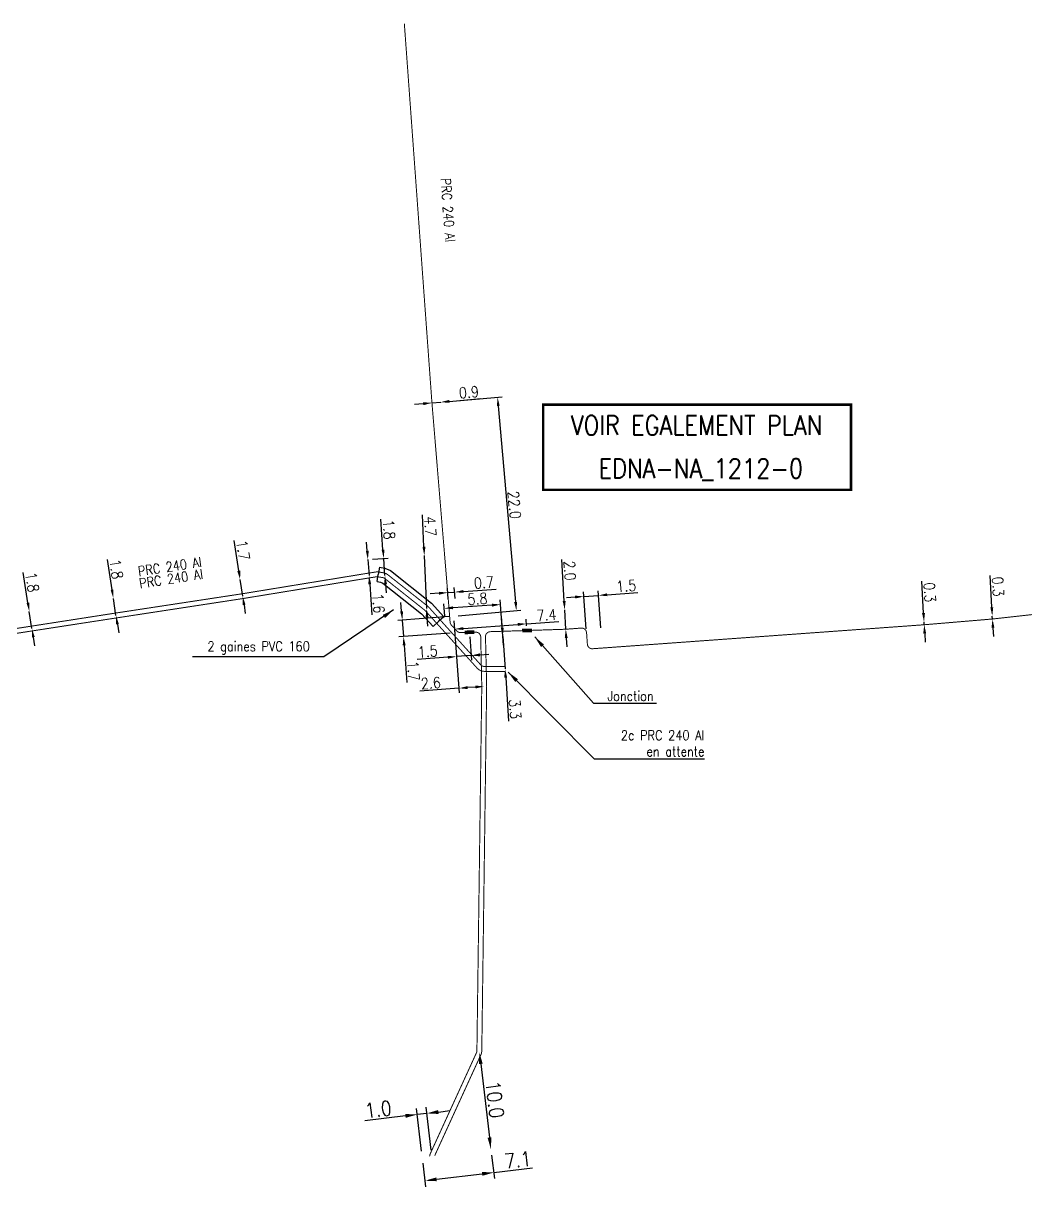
# Model space of a CAD drawing. Header units: millimetres. Extents: x 184513 to 185000, y 128010 to 129000.
# Drawn here: x 184795.7 to 184898.4, y 128880.7 to 129000.1 of the extents above; entities that cross this region are included whole.
import ezdxf
from ezdxf.enums import TextEntityAlignment as Align

# ---------------------------------------------------------------- set-up
doc = ezdxf.new("R2010")
doc.units = ezdxf.units.MM
doc.header["$PDMODE"] = 34
doc.layers.get('0').update_dxf_attribs({"linetype": 'CONTINUOUS'})
doc.layers.get('DEFPOINTS').update_dxf_attribs({"linetype": 'CONTINUOUS'})
for name, color, linetype in [('M_120', 5, 'M_ST_13'), ('M_300', 7, 'CONTINUOUS'), ('M_400', 7, 'CONTINUOUS'), ('M_930', 7, 'CONTINUOUS')]:
    doc.layers.add(name, color=color, linetype=linetype)
doc.styles.get("Standard").update_dxf_attribs({"font": 'romans.shx', "width": 0.85})
doc.linetypes.add('M_ST_13', pattern='A,5,-0.3,["oo",Standard,S=1.5,R=0,X=0,Y=-0.5],-3', length=8.3)
doc.dimstyles.get("Standard").update_dxf_attribs({"dimtxt": 1.5, "dimasz": 1.2, "dimexe": 0.625, "dimexo": 0.625, "dimgap": 0.25, "dimtad": 1, "dimdec": 1, "dimzin": 0, "dimdsep": 46, "dimtxsty": 'Standard', "dimcen": -0.5, "dimadec": 0, "dimazin": 0, "dimtfac": 1, "dimtdec": 1, "dimtmove": 0, "dimatfit": 3, "dimfxl": 0, "dimtolj": 1, "dimtzin": 0, "dimarcsym": 0})

# ---------------------------------------------------------------- blocks, each defined once
blk = doc.blocks.new('*D0')
at = {"layer": 'DEFPOINTS', "color": 0, "linetype": 'Continuous', "transparency": 16777216}
for p in [(184888.02, 128938.64), (184888.02, 128938.64), (184888.04, 128938.34)]:
    blk.add_point(p, dxfattribs=at)
at = {"layer": 'M_120', "color": 0, "linetype": 'Continuous', "lineweight": -2, "transparency": 16777216}
for p, q in [((184887.97, 128939.54), (184887.8, 128942.82)), ((184888.04, 128938.34), (184888.02, 128938.64)), ((184888.09, 128937.45), (184888.14, 128936.55))]:
    blk.add_line(p, q, dxfattribs=at)
at = {"layer": 'M_120', "color": 0, "linetype": 'Continuous', "transparency": 16777216}
for points in [[(184888.12, 128939.55), (184887.82, 128939.53), (184888.02, 128938.64)], [(184888.24, 128937.45), (184887.94, 128937.44), (184888.04, 128938.34)]]:
    blk.add_solid(points, dxfattribs=at)
at = {"layer": 'M_120', "color": 0, "linetype": 'Continuous', "transparency": 16777216, "insert": (184888.61, 128941.67), "char_height": 1.125, "attachment_point": 5, "rotation": 273.1341}
blk.add_mtext('\\A1;0.3', dxfattribs=at)
blk = doc.blocks.new('*D1')
at = {"layer": 'DEFPOINTS', "color": 0, "linetype": 'Continuous', "transparency": 16777216}
for p in [(184895.02, 128939.23), (184895.02, 128939.23), (184895.04, 128938.93)]:
    blk.add_point(p, dxfattribs=at)
at = {"layer": 'M_120', "color": 0, "linetype": 'Continuous', "lineweight": -2, "transparency": 16777216}
for p, q in [((184894.97, 128940.13), (184894.79, 128943.4)), ((184895.04, 128938.93), (184895.02, 128939.23)), ((184895.09, 128938.03), (184895.14, 128937.13))]:
    blk.add_line(p, q, dxfattribs=at)
at = {"layer": 'M_120', "color": 0, "linetype": 'Continuous', "transparency": 16777216}
for points in [[(184895.12, 128940.14), (184894.82, 128940.12), (184895.02, 128939.23)], [(184895.24, 128938.04), (184894.94, 128938.02), (184895.04, 128938.93)]]:
    blk.add_solid(points, dxfattribs=at)
at = {"layer": 'M_120', "color": 0, "linetype": 'Continuous', "transparency": 16777216, "insert": (184895.61, 128942.26), "char_height": 1.125, "attachment_point": 5, "rotation": 273.1341}
blk.add_mtext('\\A1;0.3', dxfattribs=at)
blk = doc.blocks.new('*D16')
at = {"layer": 'DEFPOINTS', "color": 0, "linetype": 'Continuous', "transparency": 16777216}
for p in [(184836.03, 128888.09), (184836.55, 128883.71), (184837.55, 128883.83)]:
    blk.add_point(p, dxfattribs=at)
at = {"layer": 'M_120', "color": 0, "linetype": 'Continuous', "lineweight": -2, "transparency": 16777216}
for p, q in [((184836.48, 128884.33), (184835.96, 128888.71)), ((184837.03, 128888.21), (184836.03, 128888.09)), ((184837.47, 128884.45), (184836.95, 128888.83)), ((184838.22, 128888.35), (184839.41, 128888.49)), ((184834.84, 128887.95), (184830.68, 128887.45))]:
    blk.add_line(p, q, dxfattribs=at)
at = {"layer": 'M_120', "color": 0, "linetype": 'Continuous', "transparency": 16777216}
for points in [[(184834.82, 128888.15), (184834.86, 128887.75), (184836.03, 128888.09)], [(184838.19, 128888.55), (184838.24, 128888.15), (184837.03, 128888.21)]]:
    blk.add_solid(points, dxfattribs=at)
at = {"layer": 'M_120', "color": 0, "linetype": 'Continuous', "transparency": 16777216, "insert": (184832.05, 128888.62), "char_height": 1.5, "attachment_point": 5, "rotation": 6.7905}
blk.add_mtext('\\A1;1.0', dxfattribs=at)
blk = doc.blocks.new('*D17')
at = {"layer": 'DEFPOINTS', "color": 0, "linetype": 'Continuous', "transparency": 16777216}
for p in [(184843.6, 128884.55), (184836.55, 128883.71), (184836.84, 128881.3)]:
    blk.add_point(p, dxfattribs=at)
at = {"layer": 'M_120', "color": 0, "linetype": 'Continuous', "lineweight": -2, "transparency": 16777216}
for p, q in [((184843.68, 128883.93), (184843.96, 128881.52)), ((184836.63, 128883.09), (184836.91, 128880.68)), ((184843.89, 128882.14), (184847.87, 128882.62)), ((184838.03, 128881.45), (184842.7, 128882))]:
    blk.add_line(p, q, dxfattribs=at)
at = {"layer": 'M_120', "color": 0, "linetype": 'Continuous', "transparency": 16777216}
for points in [[(184842.68, 128882.2), (184842.72, 128881.8), (184843.89, 128882.14)], [(184838.01, 128881.64), (184838.06, 128881.25), (184836.84, 128881.3)]]:
    blk.add_solid(points, dxfattribs=at)
at = {"layer": 'M_120', "color": 0, "linetype": 'Continuous', "transparency": 16777216, "insert": (184846.36, 128883.44), "char_height": 1.5, "attachment_point": 5, "rotation": 6.7901}
blk.add_mtext('\\A1;7.1', dxfattribs=at)
blk = doc.blocks.new('*D18')
at = {"layer": 'DEFPOINTS', "color": 0, "linetype": 'Continuous', "transparency": 16777216}
for p in [(184842.42, 128894.48), (184843.6, 128884.55), (184843.6, 128884.55)]:
    blk.add_point(p, dxfattribs=at)
at = {"layer": 'M_120', "color": 0, "linetype": 'Continuous', "lineweight": -2, "transparency": 16777216}
blk.add_line((184842.56, 128893.29), (184843.46, 128885.74), dxfattribs=at)
at = {"layer": 'M_120', "color": 0, "linetype": 'Continuous', "transparency": 16777216}
for points in [[(184842.76, 128893.31), (184842.37, 128893.26), (184842.42, 128894.48)], [(184843.66, 128885.76), (184843.26, 128885.72), (184843.6, 128884.55)]]:
    blk.add_solid(points, dxfattribs=at)
at = {"layer": 'M_120', "color": 0, "linetype": 'Continuous', "transparency": 16777216, "insert": (184844.01, 128889.63), "char_height": 1.5, "attachment_point": 5, "rotation": 276.7901}
blk.add_mtext('\\A1;10.0', dxfattribs=at)
blk = doc.blocks.new('*D19')
at = {"layer": 'DEFPOINTS', "color": 0, "transparency": 16777216}
for p in [(184851.17, 128939.87), (184851.17, 128939.87), (184851.28, 128937.88)]:
    blk.add_point(p, dxfattribs=at)
at = {"layer": 'M_120', "color": 0, "lineweight": -2, "transparency": 16777216}
for p, q in [((184851.12, 128940.77), (184850.89, 128945.04)), ((184851.28, 128937.88), (184851.17, 128939.87)), ((184851.33, 128936.98), (184851.38, 128936.08))]:
    blk.add_line(p, q, dxfattribs=at)
at = {"layer": 'M_120', "color": 0, "transparency": 16777216}
for points in [[(184851.27, 128940.78), (184850.97, 128940.77), (184851.17, 128939.87)], [(184851.48, 128936.99), (184851.18, 128936.97), (184851.28, 128937.88)]]:
    blk.add_solid(points, dxfattribs=at)
at = {"layer": 'M_120', "color": 0, "transparency": 16777216, "insert": (184851.7, 128943.9), "char_height": 1.125, "attachment_point": 5, "rotation": 273.1341}
blk.add_mtext('\\A1;2.0', dxfattribs=at)
blk = doc.blocks.new('*D20')
at = {"layer": 'DEFPOINTS', "color": 0, "linetype": 'Continuous', "transparency": 16777216}
for p in [(184839.88, 128941.69), (184839.27, 128940.51), (184839.97, 128940.56)]:
    blk.add_point(p, dxfattribs=at)
at = {"layer": 'M_120', "color": 0, "linetype": 'Continuous', "lineweight": -2, "transparency": 16777216}
for p, q in [((184839.23, 128940.98), (184839.15, 128942.11)), ((184839.93, 128941.03), (184839.85, 128942.16)), ((184840.78, 128941.75), (184844.13, 128942)), ((184838.29, 128941.57), (184837.39, 128941.51)), ((184839.19, 128941.64), (184839.88, 128941.69))]:
    blk.add_line(p, q, dxfattribs=at)
at = {"layer": 'M_120', "color": 0, "linetype": 'Continuous', "transparency": 16777216}
for points in [[(184840.77, 128941.9), (184840.79, 128941.61), (184839.88, 128941.69)], [(184838.28, 128941.72), (184838.3, 128941.42), (184839.19, 128941.64)]]:
    blk.add_solid(points, dxfattribs=at)
at = {"layer": 'M_120', "color": 0, "linetype": 'Continuous', "transparency": 16777216, "insert": (184842.89, 128942.66), "char_height": 1.125, "attachment_point": 5, "rotation": 4.1729}
blk.add_mtext('\\A1;0.7', dxfattribs=at)
blk = doc.blocks.new('*D21')
at = {"layer": 'DEFPOINTS', "color": 0, "linetype": 'Continuous', "transparency": 16777216}
for p in [(184838.46, 128961.18), (184846.22, 128939.78), (184839.78, 128939.21)]:
    blk.add_point(p, dxfattribs=at)
at = {"layer": 'M_120', "color": 0, "linetype": 'Continuous', "lineweight": -2, "transparency": 16777216}
for p, q in [((184838.93, 128961.22), (184844.75, 128961.74)), ((184844.36, 128960.8), (184846.14, 128940.68)), ((184840.25, 128939.25), (184846.68, 128939.82))]:
    blk.add_line(p, q, dxfattribs=at)
at = {"layer": 'M_120', "color": 0, "linetype": 'Continuous', "transparency": 16777216}
for points in [[(184844.51, 128960.81), (184844.22, 128960.78), (184844.29, 128961.69)], [(184846.29, 128940.69), (184845.99, 128940.66), (184846.22, 128939.78)]]:
    blk.add_solid(points, dxfattribs=at)
at = {"layer": 'M_120', "color": 0, "linetype": 'Continuous', "transparency": 16777216, "insert": (184846.01, 128950.63), "char_height": 1.125, "attachment_point": 5, "rotation": 275.0342}
blk.add_mtext('\\A1;22.0', dxfattribs=at)
blk = doc.blocks.new('*D22')
at = {"layer": 'DEFPOINTS', "color": 0, "linetype": 'Continuous', "transparency": 16777216}
for p in [(184837.56, 128961.1), (184838.46, 128961.18), (184838.46, 128961.18)]:
    blk.add_point(p, dxfattribs=at)
at = {"layer": 'M_120', "color": 0, "linetype": 'Continuous', "lineweight": -2, "transparency": 16777216}
for p, q in [((184836.67, 128961.02), (184835.77, 128960.94)), ((184837.56, 128961.1), (184838.46, 128961.18)), ((184839.36, 128961.26), (184842.58, 128961.54))]:
    blk.add_line(p, q, dxfattribs=at)
at = {"layer": 'M_120', "color": 0, "linetype": 'Continuous', "transparency": 16777216}
for points in [[(184836.65, 128961.17), (184836.68, 128960.87), (184837.56, 128961.1)], [(184839.34, 128961.41), (184839.37, 128961.11), (184838.46, 128961.18)]]:
    blk.add_solid(points, dxfattribs=at)
at = {"layer": 'M_120', "color": 0, "linetype": 'Continuous', "transparency": 16777216, "insert": (184841.35, 128962.19), "char_height": 1.125, "attachment_point": 5, "rotation": 5.0342}
blk.add_mtext('\\A1;0.9', dxfattribs=at)
blk = doc.blocks.new('*D23')
at = {"layer": 'DEFPOINTS', "color": 0, "linetype": 'Continuous', "transparency": 16777216}
for p in [(184839.78, 128939.21), (184841.41, 128937.57), (184840.09, 128935.07)]:
    blk.add_point(p, dxfattribs=at)
at = {"layer": 'M_120', "color": 0, "linetype": 'Continuous', "lineweight": -2, "transparency": 16777216}
for p, q in [((184839.81, 128938.74), (184840.12, 128934.6)), ((184841.44, 128937.1), (184841.62, 128934.71)), ((184839.19, 128935), (184836.06, 128934.77)), ((184841.58, 128935.18), (184840.09, 128935.07)), ((184842.48, 128935.25), (184843.38, 128935.31))]:
    blk.add_line(p, q, dxfattribs=at)
at = {"layer": 'M_120', "color": 0, "linetype": 'Continuous', "transparency": 16777216}
for points in [[(184839.18, 128935.15), (184839.2, 128934.85), (184840.09, 128935.07)], [(184842.47, 128935.4), (184842.49, 128935.1), (184841.58, 128935.18)]]:
    blk.add_solid(points, dxfattribs=at)
at = {"layer": 'M_120', "color": 0, "linetype": 'Continuous', "transparency": 16777216, "insert": (184837.12, 128935.6), "char_height": 1.125, "attachment_point": 5, "rotation": 4.2357}
blk.add_mtext('\\A1;1.5', dxfattribs=at)
blk = doc.blocks.new('*D24')
at = {"layer": 'DEFPOINTS', "color": 0, "linetype": 'Continuous', "transparency": 16777216}
for p in [(184839.78, 128939.21), (184840.33, 128931.83), (184842.92, 128932.02)]:
    blk.add_point(p, dxfattribs=at)
at = {"layer": 'M_120', "color": 0, "linetype": 'Continuous', "lineweight": -2, "transparency": 16777216}
for p, q in [((184839.81, 128938.74), (184840.36, 128931.36)), ((184840.33, 128931.83), (184836.31, 128931.53)), ((184842.02, 128931.95), (184841.22, 128931.89))]:
    blk.add_line(p, q, dxfattribs=at)
at = {"layer": 'M_120', "color": 0, "linetype": 'Continuous', "transparency": 16777216}
for points in [[(184841.21, 128932.04), (184841.24, 128931.74), (184840.33, 128931.83)], [(184842.01, 128932.1), (184842.03, 128931.8), (184842.92, 128932.02)]]:
    blk.add_solid(points, dxfattribs=at)
at = {"layer": 'M_120', "color": 0, "linetype": 'Continuous', "transparency": 16777216, "insert": (184837.44, 128932.36), "char_height": 1.125, "attachment_point": 5, "rotation": 4.2357}
blk.add_mtext('\\A1;2.6', dxfattribs=at)
blk = doc.blocks.new('*D25')
at = {"layer": 'DEFPOINTS', "color": 0, "linetype": 'Continuous', "transparency": 16777216}
for p in [(184834.52, 128938.82), (184839.78, 128939.21), (184839.91, 128937.52)]:
    blk.add_point(p, dxfattribs=at)
at = {"layer": 'M_120', "color": 0, "linetype": 'Continuous', "lineweight": -2, "transparency": 16777216}
for p, q in [((184834.45, 128939.72), (184834.38, 128940.62)), ((184839.31, 128939.18), (184834.05, 128938.79)), ((184834.52, 128938.82), (184834.64, 128937.13)), ((184839.44, 128937.48), (184834.17, 128937.09)), ((184834.71, 128936.23), (184834.99, 128932.43))]:
    blk.add_line(p, q, dxfattribs=at)
at = {"layer": 'M_120', "color": 0, "linetype": 'Continuous', "transparency": 16777216}
for points in [[(184834.6, 128939.73), (184834.3, 128939.71), (184834.52, 128938.82)], [(184834.86, 128936.24), (184834.56, 128936.22), (184834.64, 128937.13)]]:
    blk.add_solid(points, dxfattribs=at)
at = {"layer": 'M_120', "color": 0, "linetype": 'Continuous', "transparency": 16777216, "insert": (184835.65, 128933.6), "char_height": 1.125, "attachment_point": 5, "rotation": 274.2357}
blk.add_mtext('\\A1;1.7', dxfattribs=at)
blk = doc.blocks.new('*D26')
at = {"layer": 'DEFPOINTS', "color": 0, "linetype": 'Continuous', "transparency": 16777216}
for p in [(184839.78, 128939.21), (184839.88, 128937.89), (184847.31, 128937.75)]:
    blk.add_point(p, dxfattribs=at)
at = {"layer": 'M_120', "color": 0, "linetype": 'Continuous', "lineweight": -2, "transparency": 16777216}
for p, q in [((184839.81, 128938.74), (184839.91, 128937.42)), ((184840.78, 128937.96), (184846.36, 128938.37)), ((184847.27, 128938.22), (184847.22, 128938.9)), ((184847.26, 128938.44), (184850.57, 128938.68))]:
    blk.add_line(p, q, dxfattribs=at)
at = {"layer": 'M_120', "color": 0, "linetype": 'Continuous', "transparency": 16777216}
for points in [[(184846.35, 128938.52), (184846.37, 128938.22), (184847.26, 128938.44)], [(184840.76, 128938.1), (184840.79, 128937.81), (184839.88, 128937.89)]]:
    blk.add_solid(points, dxfattribs=at)
at = {"layer": 'M_120', "color": 0, "linetype": 'Continuous', "transparency": 16777216, "insert": (184849.31, 128939.34), "char_height": 1.125, "attachment_point": 5, "rotation": 4.2357}
blk.add_mtext('\\A1;7.4', dxfattribs=at)
blk = doc.blocks.new('*D27')
at = {"layer": 'DEFPOINTS', "color": 0, "linetype": 'Continuous', "transparency": 16777216}
for p in [(184854.64, 128941.35), (184853.42, 128937.47), (184854.92, 128937.58)]:
    blk.add_point(p, dxfattribs=at)
at = {"layer": 'M_120', "color": 0, "linetype": 'Continuous', "lineweight": -2, "transparency": 16777216}
for p, q in [((184854.88, 128938.04), (184854.6, 128941.82)), ((184852.24, 128941.18), (184851.35, 128941.11)), ((184853.39, 128937.93), (184853.11, 128941.71)), ((184853.14, 128941.24), (184854.64, 128941.35)), ((184855.53, 128941.42), (184858.67, 128941.65))]:
    blk.add_line(p, q, dxfattribs=at)
at = {"layer": 'M_120', "color": 0, "linetype": 'Continuous', "transparency": 16777216}
for points in [[(184852.23, 128941.33), (184852.25, 128941.03), (184853.14, 128941.24)], [(184855.52, 128941.57), (184855.54, 128941.27), (184854.64, 128941.35)]]:
    blk.add_solid(points, dxfattribs=at)
at = {"layer": 'M_120', "color": 0, "linetype": 'Continuous', "transparency": 16777216, "insert": (184857.49, 128942.32), "char_height": 1.125, "attachment_point": 5, "rotation": 4.2357}
blk.add_mtext('\\A1;1.5', dxfattribs=at)
blk = doc.blocks.new('M_300_03')
at = {"color": 0, "linetype": 'Continuous'}
blk.add_solid([(-0.5, 0.19), (-0.5, -0.19), (0.5, 0.19), (0.5, -0.19)], dxfattribs=at)
at = {"color": 0, "linetype": 'Continuous', "width": 0.75, "flags": 3}
for tag, p in [('DEF_LEG', (0, -5)), ('DEF_COUP', (0.05, -6.97)), ('DEF_TYPE', (0, -9))]:
    blk.add_attdef(tag, text='', height=1.2, dxfattribs=at).set_placement(p, align=Align.MIDDLE)
blk = doc.blocks.new('*D148')
at = {"layer": 'DEFPOINTS', "color": 0, "linetype": 'Continuous', "transparency": 16777216}
for p in [(184796.27, 128939.71), (184796.27, 128939.71), (184796.54, 128937.95)]:
    blk.add_point(p, dxfattribs=at)
at = {"layer": 'M_120', "color": 0, "linetype": 'Continuous', "lineweight": -2, "transparency": 16777216}
for p, q in [((184796.13, 128940.6), (184795.65, 128943.71)), ((184796.54, 128937.95), (184796.27, 128939.71)), ((184796.68, 128937.06), (184796.82, 128936.17))]:
    blk.add_line(p, q, dxfattribs=at)
at = {"layer": 'M_120', "color": 0, "linetype": 'Continuous', "transparency": 16777216}
for points in [[(184796.28, 128940.62), (184795.98, 128940.58), (184796.27, 128939.71)], [(184796.83, 128937.09), (184796.53, 128937.04), (184796.54, 128937.95)]]:
    blk.add_solid(points, dxfattribs=at)
at = {"layer": 'M_120', "color": 0, "linetype": 'Continuous', "transparency": 16777216, "insert": (184796.57, 128942.71), "char_height": 1.125, "attachment_point": 5, "rotation": 278.7915}
blk.add_mtext('\\A1;1.8', dxfattribs=at)
blk = doc.blocks.new('*D149')
at = {"layer": 'DEFPOINTS', "color": 0, "linetype": 'Continuous', "transparency": 16777216}
for p in [(184804.89, 128941.05), (184804.89, 128941.05), (184805.16, 128939.29)]:
    blk.add_point(p, dxfattribs=at)
at = {"layer": 'M_120', "color": 0, "linetype": 'Continuous', "lineweight": -2, "transparency": 16777216}
for p, q in [((184804.76, 128941.94), (184804.28, 128945.04)), ((184805.16, 128939.29), (184804.89, 128941.05)), ((184805.3, 128938.4), (184805.44, 128937.51))]:
    blk.add_line(p, q, dxfattribs=at)
at = {"layer": 'M_120', "color": 0, "linetype": 'Continuous', "transparency": 16777216}
for points in [[(184804.9, 128941.96), (184804.61, 128941.92), (184804.89, 128941.05)], [(184805.45, 128938.42), (184805.15, 128938.38), (184805.16, 128939.29)]]:
    blk.add_solid(points, dxfattribs=at)
at = {"layer": 'M_120', "color": 0, "linetype": 'Continuous', "transparency": 16777216, "insert": (184805.19, 128944.05), "char_height": 1.125, "attachment_point": 5, "rotation": 278.7247}
blk.add_mtext('\\A1;1.8', dxfattribs=at)
blk = doc.blocks.new('*D150')
at = {"layer": 'DEFPOINTS', "color": 0, "linetype": 'Continuous', "transparency": 16777216}
for p in [(184817.89, 128942.99), (184817.89, 128942.99), (184818.15, 128941.28)]:
    blk.add_point(p, dxfattribs=at)
at = {"layer": 'M_120', "color": 0, "linetype": 'Continuous', "lineweight": -2, "transparency": 16777216}
for p, q in [((184817.75, 128943.88), (184817.28, 128946.98)), ((184818.15, 128941.28), (184817.89, 128942.99)), ((184818.29, 128940.39), (184818.42, 128939.5))]:
    blk.add_line(p, q, dxfattribs=at)
at = {"layer": 'M_120', "color": 0, "linetype": 'Continuous', "transparency": 16777216}
for points in [[(184817.9, 128943.9), (184817.6, 128943.85), (184817.89, 128942.99)], [(184818.44, 128940.41), (184818.14, 128940.36), (184818.15, 128941.28)]]:
    blk.add_solid(points, dxfattribs=at)
at = {"layer": 'M_120', "color": 0, "linetype": 'Continuous', "transparency": 16777216, "insert": (184818.19, 128945.99), "char_height": 1.125, "attachment_point": 5, "rotation": 278.7279}
blk.add_mtext('\\A1;1.7', dxfattribs=at)
blk = doc.blocks.new('*D151')
at = {"layer": 'DEFPOINTS', "color": 0, "linetype": 'Continuous', "transparency": 16777216}
for p in [(184830.99, 128945.02), (184830.99, 128945.02), (184831.11, 128943.4)]:
    blk.add_point(p, dxfattribs=at)
at = {"layer": 'M_120', "color": 0, "linetype": 'Continuous', "lineweight": -2, "transparency": 16777216}
for p, q in [((184830.93, 128945.92), (184830.86, 128946.82)), ((184830.99, 128945.02), (184831.11, 128943.4)), ((184831.18, 128942.5), (184831.41, 128939.36))]:
    blk.add_line(p, q, dxfattribs=at)
at = {"layer": 'M_120', "color": 0, "linetype": 'Continuous', "transparency": 16777216}
for points in [[(184831.08, 128945.93), (184830.78, 128945.91), (184830.99, 128945.02)], [(184831.33, 128942.51), (184831.03, 128942.49), (184831.11, 128943.4)]]:
    blk.add_solid(points, dxfattribs=at)
at = {"layer": 'M_120', "color": 0, "linetype": 'Continuous', "transparency": 16777216, "insert": (184832.07, 128940.54), "char_height": 1.125, "attachment_point": 5, "rotation": 274.1586}
blk.add_mtext('\\A1;1.6', dxfattribs=at)
blk = doc.blocks.new('*D152')
at = {"layer": 'DEFPOINTS', "color": 0, "linetype": 'Continuous', "transparency": 16777216}
for p in [(184830.99, 128945.02), (184832.61, 128945.14), (184832.74, 128943.39)]:
    blk.add_point(p, dxfattribs=at)
at = {"layer": 'M_120', "color": 0, "linetype": 'Continuous', "lineweight": -2, "transparency": 16777216}
for p, q in [((184832.54, 128946.04), (184832.32, 128949.17)), ((184831.46, 128945.06), (184833.08, 128945.17)), ((184832.74, 128943.39), (184832.61, 128945.14)), ((184832.8, 128942.5), (184832.87, 128941.6))]:
    blk.add_line(p, q, dxfattribs=at)
at = {"layer": 'M_120', "color": 0, "linetype": 'Continuous', "transparency": 16777216}
for points in [[(184832.69, 128946.05), (184832.4, 128946.03), (184832.61, 128945.14)], [(184832.95, 128942.51), (184832.65, 128942.49), (184832.74, 128943.39)]]:
    blk.add_solid(points, dxfattribs=at)
at = {"layer": 'M_120', "color": 0, "linetype": 'Continuous', "transparency": 16777216, "insert": (184833.15, 128948.11), "char_height": 1.125, "attachment_point": 5, "rotation": 274.1586}
blk.add_mtext('\\A1;1.8', dxfattribs=at)
blk = doc.blocks.new('*D153')
at = {"layer": 'DEFPOINTS', "color": 0, "linetype": 'Continuous', "transparency": 16777216}
for p in [(184836.78, 128945.43), (184836.78, 128945.43), (184837.02, 128940.01)]:
    blk.add_point(p, dxfattribs=at)
at = {"layer": 'M_120', "color": 0, "linetype": 'Continuous', "lineweight": -2, "transparency": 16777216}
for p, q in [((184836.74, 128946.33), (184836.59, 128949.61)), ((184837.02, 128940.01), (184836.78, 128945.43)), ((184837.05, 128939.11), (184837.09, 128938.21))]:
    blk.add_line(p, q, dxfattribs=at)
at = {"layer": 'M_120', "color": 0, "linetype": 'Continuous', "transparency": 16777216}
for points in [[(184836.89, 128946.34), (184836.59, 128946.33), (184836.78, 128945.43)], [(184837.2, 128939.11), (184836.9, 128939.1), (184837.02, 128940.01)]]:
    blk.add_solid(points, dxfattribs=at)
at = {"layer": 'M_120', "color": 0, "linetype": 'Continuous', "transparency": 16777216, "insert": (184837.39, 128948.45), "char_height": 1.125, "attachment_point": 5, "rotation": 272.5155}
blk.add_mtext('\\A1;4.7', dxfattribs=at)
blk = doc.blocks.new('*D154')
at = {"layer": 'DEFPOINTS', "color": 0, "linetype": 'Continuous', "transparency": 16777216}
for p in [(184838.82, 128940.02), (184838.91, 128938.74), (184844.92, 128935.79)]:
    blk.add_point(p, dxfattribs=at)
at = {"layer": 'M_120', "color": 0, "linetype": 'Continuous', "lineweight": -2, "transparency": 16777216}
for p, q in [((184844.89, 128936.26), (184844.57, 128940.88)), ((184838.88, 128939.21), (184838.79, 128940.48)), ((184843.71, 128940.35), (184839.72, 128940.08))]:
    blk.add_line(p, q, dxfattribs=at)
at = {"layer": 'M_120', "color": 0, "linetype": 'Continuous', "transparency": 16777216}
for points in [[(184839.71, 128940.23), (184839.73, 128939.93), (184838.82, 128940.02)], [(184843.7, 128940.5), (184843.72, 128940.2), (184844.6, 128940.42)]]:
    blk.add_solid(points, dxfattribs=at)
at = {"layer": 'M_120', "color": 0, "linetype": 'Continuous', "transparency": 16777216, "insert": (184842.22, 128941), "char_height": 1.125, "attachment_point": 5, "rotation": 3.97}
blk.add_mtext('\\A1;5.8', dxfattribs=at)
blk = doc.blocks.new('*D155')
at = {"layer": 'DEFPOINTS', "color": 0, "linetype": 'Continuous', "transparency": 16777216}
for p in [(184844.83, 128937.15), (184844.83, 128937.15), (184845.06, 128933.81)]:
    blk.add_point(p, dxfattribs=at)
at = {"layer": 'M_120', "color": 0, "linetype": 'Continuous', "lineweight": -2, "transparency": 16777216}
for p, q in [((184844.77, 128938.05), (184844.71, 128938.95)), ((184844.83, 128937.15), (184845.06, 128933.81)), ((184845.12, 128932.92), (184845.42, 128928.46))]:
    blk.add_line(p, q, dxfattribs=at)
at = {"layer": 'M_120', "color": 0, "linetype": 'Continuous', "transparency": 16777216}
for points in [[(184844.92, 128938.06), (184844.62, 128938.04), (184844.83, 128937.15)], [(184845.27, 128932.93), (184844.97, 128932.91), (184845.06, 128933.81)]]:
    blk.add_solid(points, dxfattribs=at)
at = {"layer": 'M_120', "color": 0, "linetype": 'Continuous', "transparency": 16777216, "insert": (184846.09, 128929.69), "char_height": 1.125, "attachment_point": 5, "rotation": 273.8451}
blk.add_mtext('\\A1;3.3', dxfattribs=at)

msp = doc.modelspace()

# ---------------------------------------------------------------- linework, layer by layer
at = {"layer": 'M_120'}
for points in [[(184834.73, 129000, 0.1, 0.1, 0), (184837.56, 128961.1, 0.1, 0.1, 0), (184839.27, 128940.51, 0.1, 0.1, 0), (184839.42, 128938.61, 0.1, 0.1, 0.164306), (184839.55, 128938.31, 0.1, 0.1, 0), (184840.11, 128937.7, 0.1, 0.1, 0.220645), (184840.49, 128937.54, 0.1, 0.1, 0), (184841.41, 128937.56, 0.1, 0.1, 0), (184842.04, 128937.58, 0.1, 0.1, -0.416931), (184842.56, 128937.1, 0.1, 0.1, 0), (184842.67, 128932.02, 0.1, 0.1, 0), (184842.17, 128894.64, 0.1, 0.1, -0.104371), (184842.13, 128894.44, 0.1, 0.1, 0), (184837.41, 128884.12, 0.1, 0.1, 0.083924), (184837.32, 128883.8, 0, 0, 0)], [(184792.06, 128937.51, 0.1, 0.1, 0), (184796.5, 128938.2, 0.1, 0.1, 0), (184805.12, 128939.54, 0.1, 0.1, 0), (184818.11, 128941.52, 0.1, 0.1, 0), (184831.07, 128943.64, 0.1, 0.1, 0), (184831.07, 128943.64, 0.1, 0.1, 0), (184831.07, 128943.64, 0.1, 0.1, 0), (184831.79, 128943.75, 0.1, 0.1, -0.080223), (184832.11, 128943.75, 0.1, 0.1, 0), (184832.59, 128943.67, 0.1, 0.1, -0.12675), (184833.04, 128943.47, 0.1, 0.1, 0), (184837.19, 128940.19, 0.1, 0.1, 0), (184838.41, 128938.83, 0.1, 0.1, 0), (184842.56, 128934.23, 0.1, 0.1, 0.21233), (184842.93, 128934.06, 0.1, 0.1, 0), (184845.06, 128934.06, 0.1, 0.1, 0)], [(184792.14, 128937.02, 0.1, 0.1, 0), (184796.58, 128937.71, 0.1, 0.1, 0), (184805.2, 128939.04, 0.1, 0.1, 0), (184818.19, 128941.03, 0.1, 0.1, 0), (184831.15, 128943.15, 0.1, 0.1, 0), (184831.15, 128943.15, 0.1, 0.1, 0), (184831.15, 128943.15, 0.1, 0.1, 0), (184831.86, 128943.26, 0.1, 0.1, -0.080223), (184832.02, 128943.26, 0.1, 0.1, 0), (184832.51, 128943.18, 0.1, 0.1, -0.12675), (184832.73, 128943.08, 0.1, 0.1, 0), (184836.84, 128939.82, 0.1, 0.1, 0), (184838.04, 128938.5, 0.1, 0.1, 0), (184842.19, 128933.89, 0.1, 0.1, 0.21233), (184842.93, 128933.56, 0.1, 0.1, 0), (184845.06, 128933.56, 0.1, 0.1, 0)], [(184837.84, 128883.86, 0.1, 0.1, -0.027763), (184837.86, 128883.91, 0.1, 0.1, 0), (184842.58, 128894.23, 0.1, 0.1, 0.104371), (184842.67, 128894.63, 0.1, 0.1, 0), (184843.17, 128932.02, 0.1, 0.1, 0), (184843.05, 128937.12, 0.1, 0.1, -0.411501), (184843.54, 128937.63, 0.1, 0.1, 0), (184847.31, 128937.75, 0.1, 0.1, 0), (184851.28, 128937.88, 0.1, 0.1, 0), (184852.88, 128938, 0.1, 0.1, -0.414847), (184853.41, 128937.54, 0.1, 0.1, 0), (184853.42, 128937.47, 0.1, 0.1, 0), (184853.5, 128936.34, 0.1, 0.1, 0.413761), (184854.04, 128935.88, 0.1, 0.1, 0), (184888.04, 128938.34, 0.1, 0.1, 0), (184895.04, 128938.93, 0.1, 0.1, 0), (184911.75, 128940.79, 0.1, 0.1, 0)]]:
    msp.add_lwpolyline(points, format="xyseb", dxfattribs=at)
at = {"layer": 'M_400', "color": 7, "linetype": 'CONTINUOUS'}
for p, q in [((184832.19, 128944.25), (184832.06, 128943.51)), ((184832.19, 128944.25), (184832.73, 128944.15)), ((184832.73, 128944.15), (184833.3, 128943.9)), ((184831.94, 128942.77), (184832.06, 128943.51)), ((184833.3, 128943.9), (184837.53, 128940.56)), ((184831.94, 128942.77), (184832.3, 128942.71)), ((184832.3, 128942.71), (184832.52, 128942.61)), ((184832.52, 128942.61), (184836.5, 128939.46)), ((184836.5, 128939.46), (184837.67, 128938.16)), ((184837.53, 128940.56), (184838.78, 128939.16)), ((184837.67, 128938.16), (184838.23, 128938.66)), ((184838.78, 128939.16), (184838.23, 128938.66)), ((184838.78, 128939.16), (184838.78, 128939.16)), ((184838.78, 128939.16), (184838.78, 128939.16)), ((184837.67, 128938.16), (184837.67, 128938.16)), ((184837.67, 128938.16), (184837.67, 128938.16))]:
    msp.add_line(p, q, dxfattribs=at)
at = {"layer": 'M_930', "const_width": 0.25}
msp.add_lwpolyline([(184848.97, 128960.92), (184880.53, 128960.92), (184880.53, 128952.18), (184848.97, 128952.18)], close=True, dxfattribs=at)

# ---------------------------------------------------------------- block references
at = {"layer": 'M_300'}
for p, rotation in [((184841.41, 128937.57), 182.1135457749342), ((184847.31, 128937.75), 1.715507376450816)]:
    msp.add_blockref('M_300_03', p, dxfattribs=dict(at, rotation=rotation))

# ---------------------------------------------------------------- texts
at = {"layer": 'M_120', "width": 0.85}
msp.add_text('PRC 240 Al', height=1, rotation=274.1729, dxfattribs=at).set_placement((184839.2, 128980.89), align=Align.MIDDLE)
for p in [(184807.5, 128943.31), (184807.63, 128942.07)]:
    msp.add_text('PRC 240 Al', height=1, rotation=8.8175, dxfattribs=at).set_placement(p)
at = {"layer": 'M_120', "linetype": 'Continuous', "insert": (184865.5, 128926.17), "char_height": 1, "attachment_point": 6}
msp.add_mtext('2c PRC 240 Al\\Pen attente', dxfattribs=at)
at = {"layer": 'M_300', "linetype": 'Continuous', "insert": (184855.56, 128931.03), "char_height": 1, "attachment_point": 4}
msp.add_mtext('Jonction', dxfattribs=at)
at = {"layer": 'M_400', "insert": (184825.03, 128935.96), "char_height": 1, "attachment_point": 6}
msp.add_mtext('2 gaines PVC 160 ', dxfattribs=at)
at = {"layer": 'M_930', "width": 0.85}
for s, p in [('VOIR EGALEMENT PLAN', (184864.69, 128957.81)), ('EDNA-NA_1212-0', (184865.13, 128953.38))]:
    msp.add_text(s, height=2, dxfattribs=at).set_placement(p, align=Align.CENTER)

# ---------------------------------------------------------------- dimensions: what is measured, and where the dimension line sits
at = {"layer": 'M_120', "linetype": 'Continuous'}
for base, p1, p2, angle, override, picture, middle in [((184838.46, 128961.18), (184837.56, 128961.1), (184838.46, 128961.18), 185.0342, {"dimscale": 0.75}, '*D22', (184841.42, 128961.44)), ((184846.22, 128939.78), (184838.46, 128961.18), (184839.78, 128939.21), 95.0342, {"dimscale": 0.75}, '*D21', (184845.27, 128950.57)), ((184832.61, 128945.14), (184832.74, 128943.39), (184830.99, 128945.02), 274.1586, {"dimscale": 0.75, "dimatfit": 0}, '*D152', (184832.4, 128948.05)), ((184817.89, 128942.99), (184818.15, 128941.28), (184817.89, 128942.99), 278.7279, {"dimscale": 0.75, "dimlfac": 1, "dimlunit": 2, "dimatfit": 0}, '*D150', (184817.45, 128945.87)), ((184830.99, 128945.02), (184831.11, 128943.4), (184830.99, 128945.02), 274.1586, {"dimscale": 0.75, "dimatfit": 0}, '*D151', (184831.32, 128940.48)), ((184804.89, 128941.05), (184805.16, 128939.29), (184804.89, 128941.05), 278.7247, {"dimscale": 0.75, "dimlfac": 1, "dimlunit": 2, "dimatfit": 0}, '*D149', (184804.45, 128943.94)), ((184796.27, 128939.71), (184796.54, 128937.95), (184796.27, 128939.71), 278.7915, {"dimscale": 0.75, "dimlfac": 1, "dimlunit": 2, "dimatfit": 0}, '*D148', (184795.82, 128942.6)), ((184839.88, 128941.69), (184839.27, 128940.51), (184839.97, 128940.56), 184.1729, {"dimscale": 0.75}, '*D20', (184842.95, 128941.91)), ((184854.64, 128941.35), (184853.42, 128937.47), (184854.92, 128937.58), 184.2357, {"dimscale": 0.75}, '*D27', (184857.55, 128941.57)), ((184838.82, 128940.02), (184844.92, 128935.79), (184838.91, 128938.74), 3.97, {"dimscale": 0.75, "dimatfit": 0}, '*D154', (184842.27, 128940.26)), ((184834.52, 128938.82), (184839.91, 128937.52), (184839.78, 128939.21), 274.2357, {"dimscale": 0.75}, '*D25', (184834.91, 128933.54)), ((184839.88, 128937.89), (184847.31, 128937.75), (184839.78, 128939.21), 4.2357, {"dimscale": 0.75}, '*D26', (184849.36, 128938.59)), ((184840.09, 128935.07), (184841.41, 128937.57), (184839.78, 128939.21), 4.2357, {"dimscale": 0.75}, '*D23', (184837.17, 128934.85)), ((184840.33, 128931.83), (184842.92, 128932.02), (184839.78, 128939.21), 4.2357, {"dimscale": 0.75}, '*D24', (184837.49, 128931.62)), ((184844.83, 128937.15), (184845.06, 128933.81), (184844.83, 128937.15), 273.8451, {"dimscale": 0.75, "dimatfit": 0}, '*D155', (184845.34, 128929.64))]:
    dim = msp.add_linear_dim(base=base, p1=p1, p2=p2, angle=angle, dimstyle='Standard', override=override, dxfattribs=at)
    dim.commit()
    dim.dimension.update_dxf_attribs({"geometry": picture, "text_midpoint": middle, "dimtype": 160})
dim = msp.add_linear_dim(base=(184836.78, 128945.43), p1=(184837.02, 128940.01), p2=(184836.78, 128945.43), angle=272.5155, text='4.7', dimstyle='Standard', override={"dimscale": 0.75, "dimatfit": 0}, dxfattribs=at)
dim.commit()
dim.dimension.update_dxf_attribs({"geometry": '*D153', "text_midpoint": (184836.65, 128948.42), "dimtype": 160})
at = {"layer": 'M_120'}
dim = msp.add_linear_dim(base=(184851.17, 128939.87), p1=(184851.28, 128937.88), p2=(184851.17, 128939.87), angle=273.1341, dimstyle='Standard', override={"dimscale": 0.75}, dxfattribs=at)
dim.commit()
dim.dimension.update_dxf_attribs({"geometry": '*D19', "text_midpoint": (184850.95, 128943.85), "dimtype": 160})
at = {"layer": 'M_120', "linetype": 'Continuous'}
for p1, p2, picture, middle in [((184895.04, 128938.93), (184895.02, 128939.23), '*D1', (184895.61, 128942.26)), ((184888.04, 128938.34), (184888.02, 128938.64), '*D0', (184888.61, 128941.67))]:
    dim = msp.add_aligned_dim(p1=p1, p2=p2, distance=0, dimstyle='Standard', override={"dimscale": 0.75}, dxfattribs=at)
    dim.commit()
    dim.dimension.update_dxf_attribs({"geometry": picture, "text_midpoint": middle})
dim = msp.add_linear_dim(base=(184843.6, 128884.55), p1=(184842.42, 128894.48), p2=(184843.6, 128884.55), angle=96.7901, dimstyle='Standard', dxfattribs=at)
dim.commit()
dim.dimension.update_dxf_attribs({"geometry": '*D18', "text_midpoint": (184844.01, 128889.63)})
for base, p1, angle, picture, middle in [((184836.03, 128888.09), (184837.55, 128883.83), 6.7905, '*D16', (184832.16, 128887.63)), ((184836.84, 128881.3), (184843.6, 128884.55), 6.7901, '*D17', (184846.48, 128882.45))]:
    dim = msp.add_linear_dim(base=base, p1=p1, p2=(184836.55, 128883.71), angle=angle, dimstyle='Standard', dxfattribs=at)
    dim.commit()
    dim.dimension.update_dxf_attribs({"geometry": picture, "text_midpoint": middle, "dimtype": 160})

# ---------------------------------------------------------------- leaders
at = {"layer": 'M_120', "linetype": 'Continuous', "annotation_type": 0, "has_hookline": 1, "hookline_direction": 0, "text_width": 9.84}
msp.add_leader([(184845.39, 128933.47), (184854.21, 128924.59), (184855.41, 128924.59)], dimstyle='Standard', dxfattribs=at)
at = {"layer": 'M_300', "linetype": 'Continuous', "annotation_type": 0, "has_hookline": 1, "hookline_direction": 0, "text_width": 5.02}
msp.add_leader([(184848.1, 128937.09), (184854.11, 128930.28), (184855.31, 128930.28)], dimstyle='Standard', dxfattribs=at)
at = {"layer": 'M_400', "annotation_type": 0, "has_hookline": 1, "hookline_direction": 1, "text_width": 12.02}
msp.add_leader([(184833.63, 128939.87), (184826.48, 128935.04), (184825.28, 128935.04)], dimstyle='Standard', dxfattribs=at)

doc.saveas('drawing.dxf')
